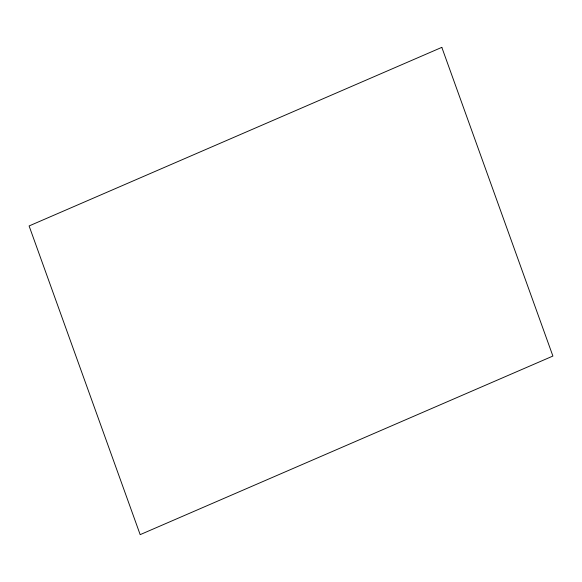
<?xml version="1.0" encoding="UTF-8"?>
<svg xmlns="http://www.w3.org/2000/svg" width="582" height="582" viewBox="0 0 582 582"><rect width="100%" height="100%" fill="white"/><g stroke="black" fill="none" stroke-linecap="round" stroke-linejoin="round"><path stroke-width="0.87" d="M441.825 47.36L29.1 225.947L140.175 534.64L552.9 356.053L441.825 47.36"/></g></svg>
